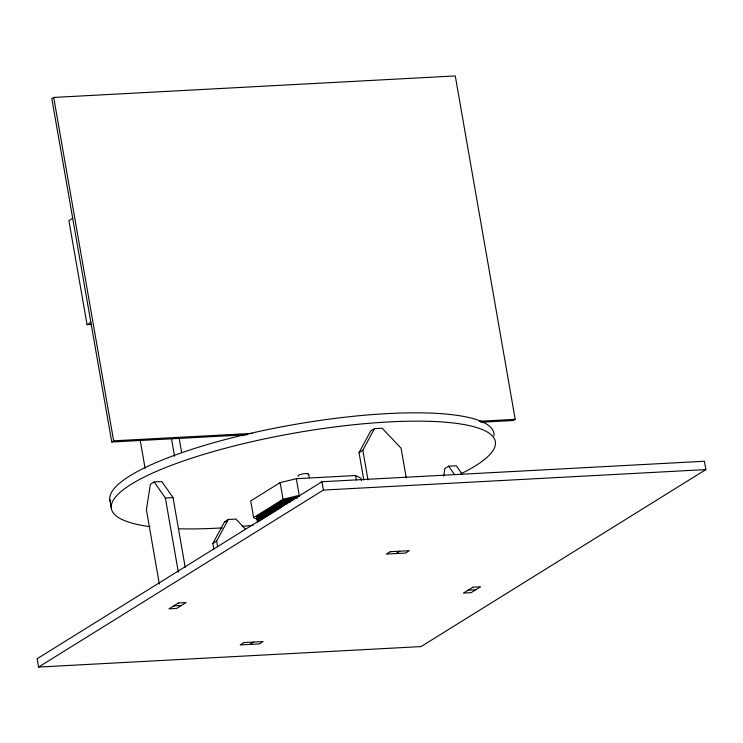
<?xml version="1.0" encoding="UTF-8"?>
<svg xmlns="http://www.w3.org/2000/svg" width="743" height="743" viewBox="0 0 743 743"><rect width="100%" height="100%" fill="white"/><g stroke="black" fill="none" stroke-linecap="round" stroke-linejoin="round"><path stroke-width="1.11" d="M443.645 476.309L444.843 468.536L448.642 466.177L456.295 465.768L462.239 474.285M213.835 549.188L212.842 543.486L224.507 521.855L228.305 519.487L235.949 519.078L245.422 529.081M212.842 543.486L216.64 541.118L228.305 519.487M363.829 480.034L359.036 452.617L370.701 430.986L374.5 428.627L382.153 428.219L401.081 448.215L406.263 477.907M359.036 452.617L362.835 450.258L374.5 428.627M480.907 422.238L513.311 420.51L515.205 419.331L455.273 75.935L53.71 97.435L51.815 98.615L111.747 442.011L247.14 434.757M72.693 218.284L68.904 220.643L87.061 324.7L91.686 324.45M87.061 324.7L90.86 322.341M111.747 442.011L113.642 440.831L252.509 433.392M185.202 567.29L173.035 497.624L161.816 481.538L154.163 481.947L150.365 484.306L146.399 509.837L159.355 584.072M361.414 480.517L361.033 478.297L355.591 475.539L296.308 478.715L280.139 482.625L250.716 500.912L253.623 517.565L257.245 519.403M253.623 517.565L283.046 499.277L299.215 495.358L296.308 478.715M256.651 516.831L280.38 502.082L297.256 497.996M256.827 517.871L280.566 503.122L292.937 500.132M257.013 518.911L280.743 504.163L290.875 501.711M257.189 519.951L280.928 505.203L287.68 503.568M257.375 521.001L281.105 506.243L284.485 505.426M321.951 481.733L37.15 658.735L38.599 667.065L421.049 646.586L705.85 469.585L704.401 461.254L321.951 481.733L323.409 490.064L38.599 667.065M249.759 644.432L253.558 642.073M395.963 553.572L399.762 551.213M299.327 496.417L280.204 501.042L281.291 507.283L257.561 522.041L256.465 515.791M479.337 421.244L515.205 419.331M154.163 481.947L165.392 498.033L173.035 497.624M323.409 490.064L705.85 469.585M224.507 521.855L226.689 521.735M173.695 605.916L181.338 605.499M468.174 590.146L475.826 589.738M448.642 466.177L454.586 474.693M362.835 450.258L368.017 479.95M355.591 475.539L356.361 479.978M308.707 474.359L309.302 477.777M280.139 482.625L283.046 499.277M216.64 541.118L217.634 546.829M179.035 437.627L181.626 452.441M171.587 439.178L174.577 456.276M165.392 498.033L178.348 572.268M140.13 439.782L145.099 468.276M53.71 97.435L113.642 440.831M109.769 499.407L111.227 507.729M150.077 526.666A194.898 42.853 -9.9 0 1 172.051 465.072A194.898 42.853 -9.9 0 1 429.138 421.318A194.898 42.853 -9.9 0 1 460.911 473.774M253.103 525.32A194.898 42.853 -9.9 0 1 242.218 526.378M222.203 527.892A194.898 42.853 -9.9 0 1 178.366 528.775M298.268 476.263A5.415 1.189 -9.9 0 1 303.692 473.774A5.415 1.189 -9.9 0 1 308.113 474.777M110.113 501.246A194.898 42.853 -9.9 0 1 298.194 423.863A194.898 42.853 -9.9 0 1 493.965 435.918M178.441 602.963L168.949 608.861L176.593 608.452L186.094 602.554L178.441 602.963M244.001 642.584L240.203 644.943L259.326 643.921L263.115 641.562L244.001 642.584M390.196 551.724L386.397 554.083L405.52 553.061L409.319 550.702L390.196 551.724M472.919 587.193L463.428 593.09L471.081 592.682L480.572 586.784L472.919 587.193"/></g></svg>
